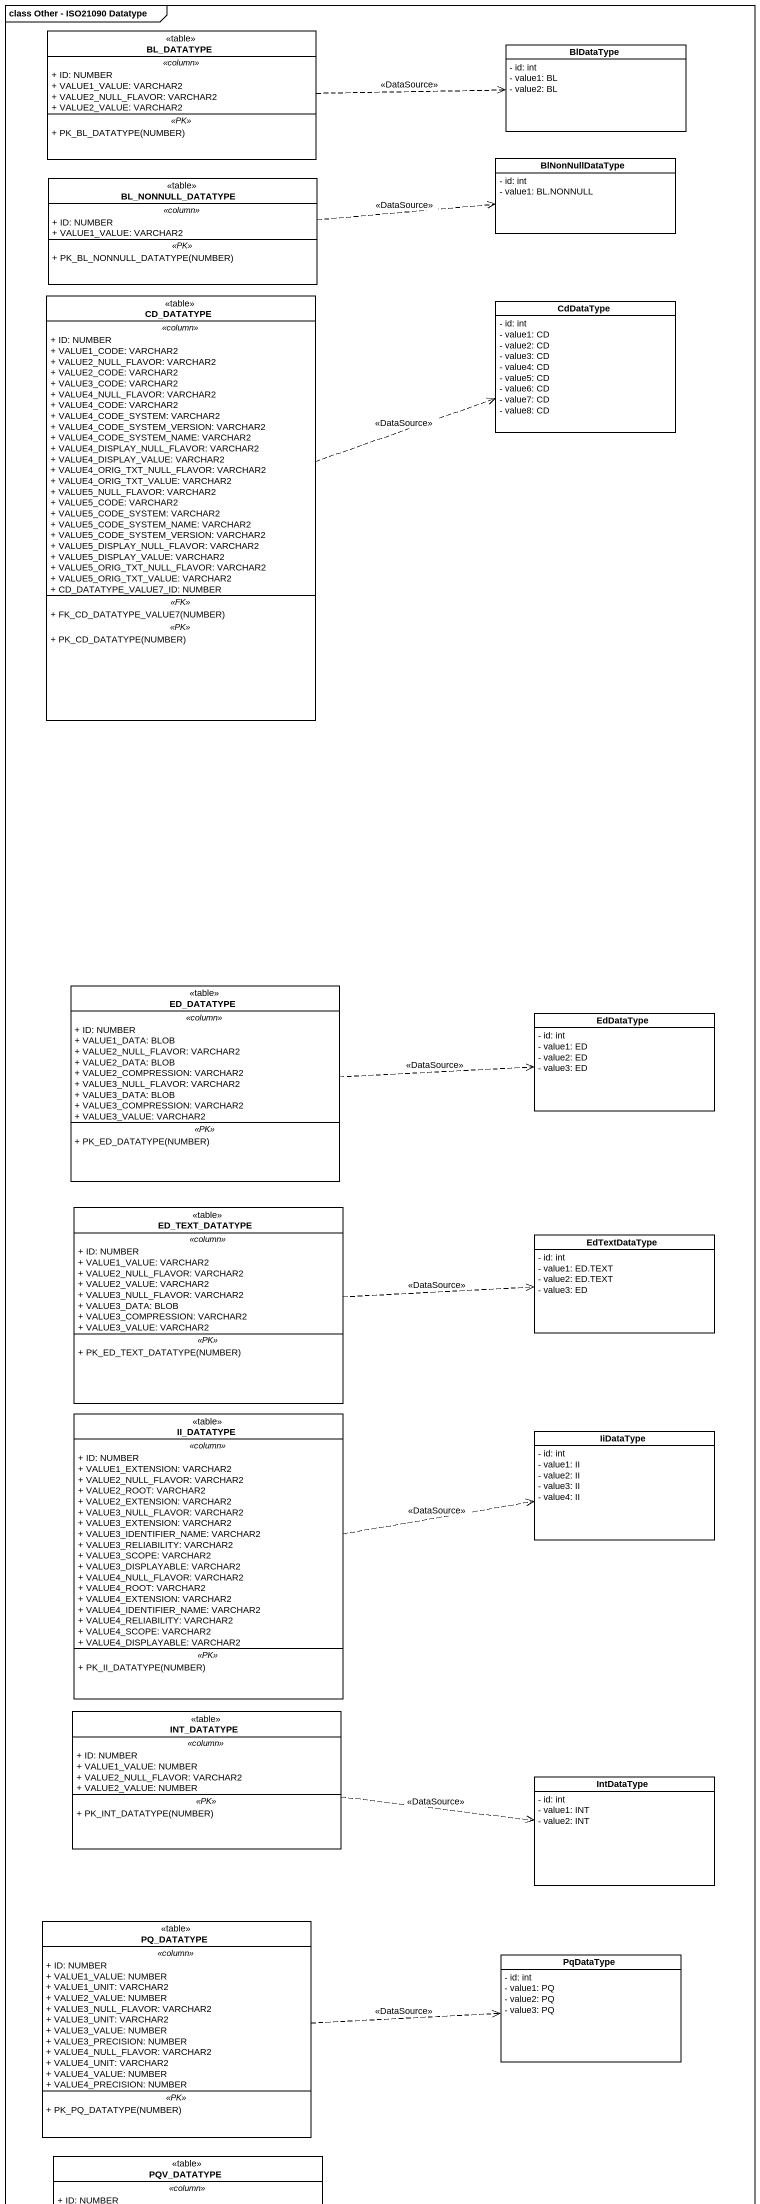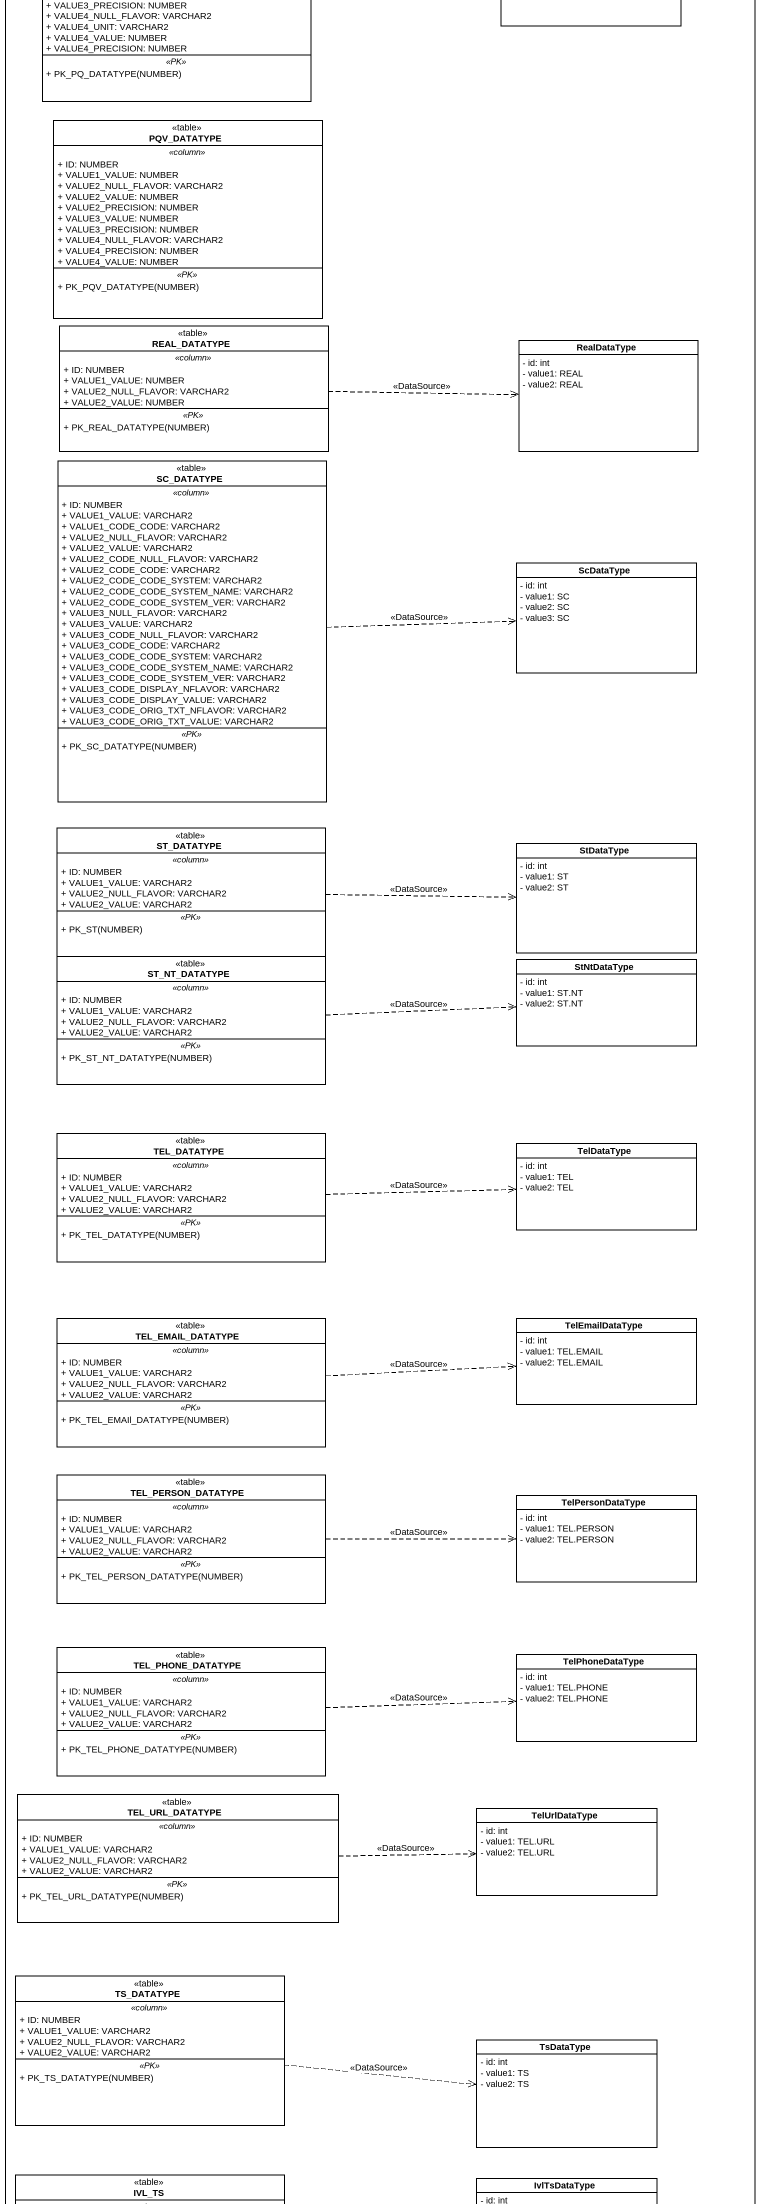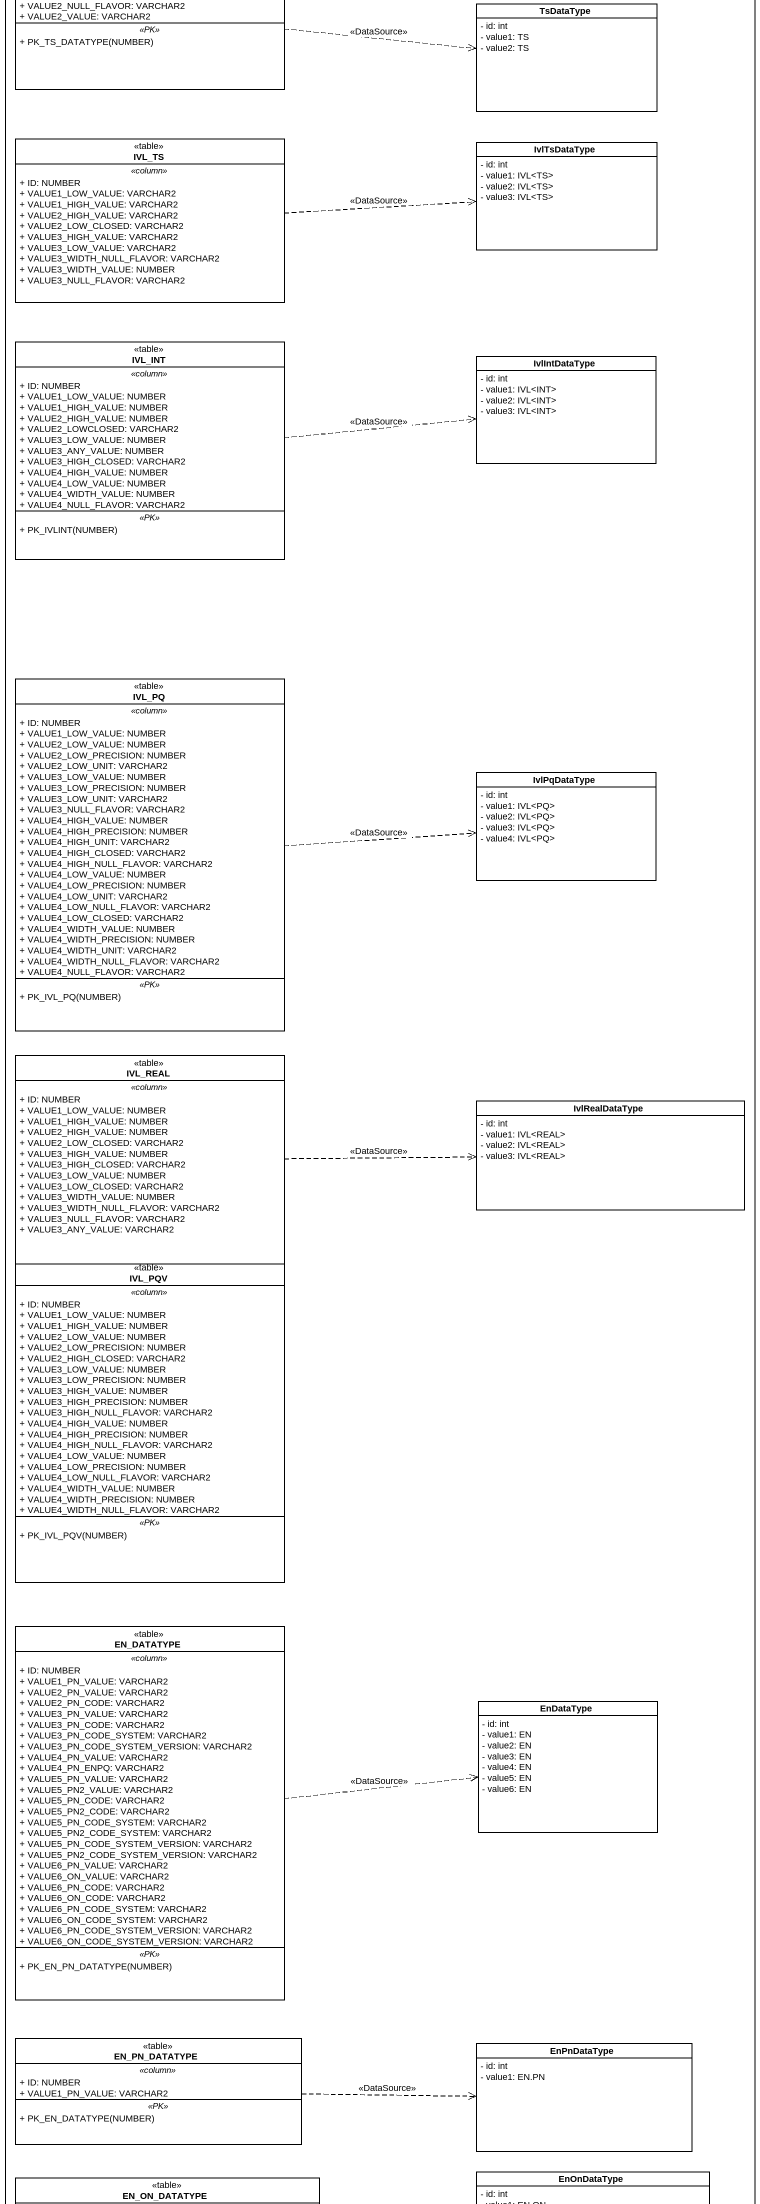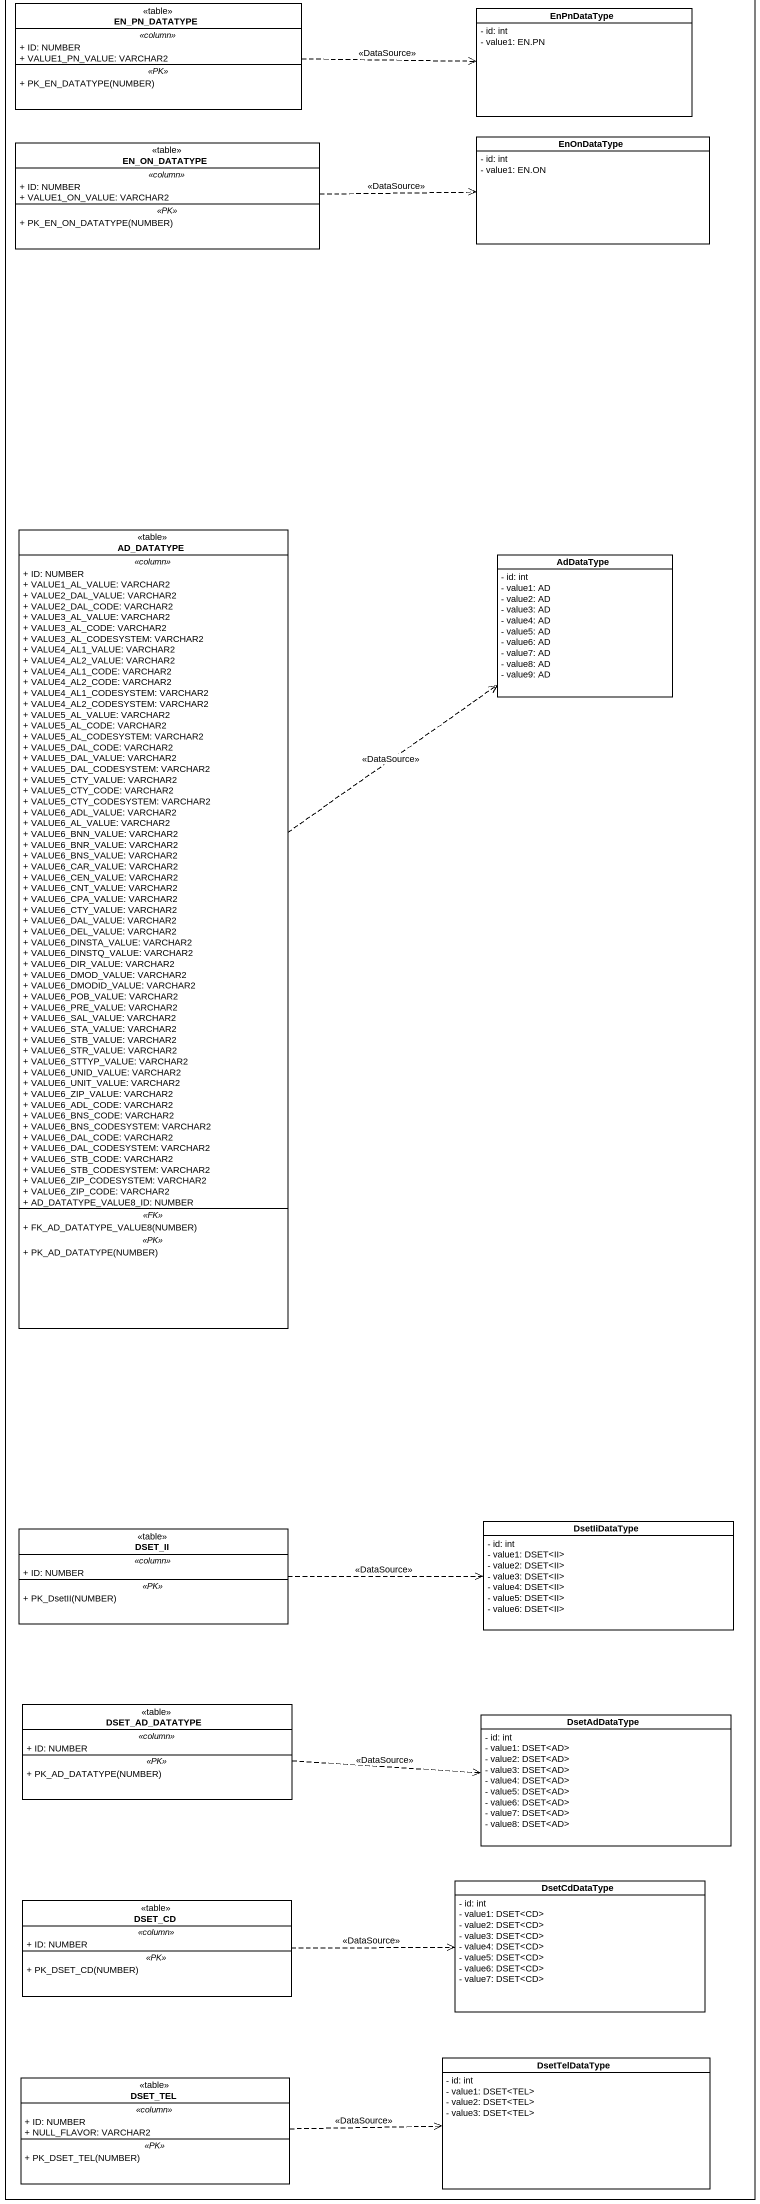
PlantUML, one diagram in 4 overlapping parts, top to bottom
@startuml
mainframe class Other - ISO21090 Datatype
hide circle
hide empty members
skinparam classAttributeIconSize 0
class BL_DATATYPE <<table>> {
  .. <<column>> ..
  + ID: NUMBER
  + VALUE1_VALUE: VARCHAR2
  + VALUE2_NULL_FLAVOR: VARCHAR2
  + VALUE2_VALUE: VARCHAR2
  .. <<PK>> ..
  + PK_BL_DATATYPE(NUMBER)
}
class BlDataType {
  - id: int
  - value1: BL
  - value2: BL
}
class BlNonNullDataType {
  - id: int
  - value1: BL.NONNULL
}
class BL_NONNULL_DATATYPE <<table>> {
  .. <<column>> ..
  + ID: NUMBER
  + VALUE1_VALUE: VARCHAR2
  .. <<PK>> ..
  + PK_BL_NONNULL_DATATYPE(NUMBER)
}
class CD_DATATYPE <<table>> {
  .. <<column>> ..
  + ID: NUMBER
  + VALUE1_CODE: VARCHAR2
  + VALUE2_NULL_FLAVOR: VARCHAR2
  + VALUE2_CODE: VARCHAR2
  + VALUE3_CODE: VARCHAR2
  + VALUE4_NULL_FLAVOR: VARCHAR2
  + VALUE4_CODE: VARCHAR2
  + VALUE4_CODE_SYSTEM: VARCHAR2
  + VALUE4_CODE_SYSTEM_VERSION: VARCHAR2
  + VALUE4_CODE_SYSTEM_NAME: VARCHAR2
  + VALUE4_DISPLAY_NULL_FLAVOR: VARCHAR2
  + VALUE4_DISPLAY_VALUE: VARCHAR2
  + VALUE4_ORIG_TXT_NULL_FLAVOR: VARCHAR2
  + VALUE4_ORIG_TXT_VALUE: VARCHAR2
  + VALUE5_NULL_FLAVOR: VARCHAR2
  + VALUE5_CODE: VARCHAR2
  + VALUE5_CODE_SYSTEM: VARCHAR2
  + VALUE5_CODE_SYSTEM_NAME: VARCHAR2
  + VALUE5_CODE_SYSTEM_VERSION: VARCHAR2
  + VALUE5_DISPLAY_NULL_FLAVOR: VARCHAR2
  + VALUE5_DISPLAY_VALUE: VARCHAR2
  + VALUE5_ORIG_TXT_NULL_FLAVOR: VARCHAR2
  + VALUE5_ORIG_TXT_VALUE: VARCHAR2
  + CD_DATATYPE_VALUE7_ID: NUMBER
  .. <<FK>> ..
  + FK_CD_DATATYPE_VALUE7(NUMBER)
  .. <<PK>> ..
  + PK_CD_DATATYPE(NUMBER)
}
class CdDataType {
  - id: int
  - value1: CD
  - value2: CD
  - value3: CD
  - value4: CD
  - value5: CD
  - value6: CD
  - value7: CD
  - value8: CD
}
class ED_DATATYPE <<table>> {
  .. <<column>> ..
  + ID: NUMBER
  + VALUE1_DATA: BLOB
  + VALUE2_NULL_FLAVOR: VARCHAR2
  + VALUE2_DATA: BLOB
  + VALUE2_COMPRESSION: VARCHAR2
  + VALUE3_NULL_FLAVOR: VARCHAR2
  + VALUE3_DATA: BLOB
  + VALUE3_COMPRESSION: VARCHAR2
  + VALUE3_VALUE: VARCHAR2
  .. <<PK>> ..
  + PK_ED_DATATYPE(NUMBER)
}
class EdDataType {
  - id: int
  - value1: ED
  - value2: ED
  - value3: ED
}
class ED_TEXT_DATATYPE <<table>> {
  .. <<column>> ..
  + ID: NUMBER
  + VALUE1_VALUE: VARCHAR2
  + VALUE2_NULL_FLAVOR: VARCHAR2
  + VALUE2_VALUE: VARCHAR2
  + VALUE3_NULL_FLAVOR: VARCHAR2
  + VALUE3_DATA: BLOB
  + VALUE3_COMPRESSION: VARCHAR2
  + VALUE3_VALUE: VARCHAR2
  .. <<PK>> ..
  + PK_ED_TEXT_DATATYPE(NUMBER)
}
class EdTextDataType {
  - id: int
  - value1: ED.TEXT
  - value2: ED.TEXT
  - value3: ED
}
class II_DATATYPE <<table>> {
  .. <<column>> ..
  + ID: NUMBER
  + VALUE1_EXTENSION: VARCHAR2
  + VALUE2_NULL_FLAVOR: VARCHAR2
  + VALUE2_ROOT: VARCHAR2
  + VALUE2_EXTENSION: VARCHAR2
  + VALUE3_NULL_FLAVOR: VARCHAR2
  + VALUE3_EXTENSION: VARCHAR2
  + VALUE3_IDENTIFIER_NAME: VARCHAR2
  + VALUE3_RELIABILITY: VARCHAR2
  + VALUE3_SCOPE: VARCHAR2
  + VALUE3_DISPLAYABLE: VARCHAR2
  + VALUE4_NULL_FLAVOR: VARCHAR2
  + VALUE4_ROOT: VARCHAR2
  + VALUE4_EXTENSION: VARCHAR2
  + VALUE4_IDENTIFIER_NAME: VARCHAR2
  + VALUE4_RELIABILITY: VARCHAR2
  + VALUE4_SCOPE: VARCHAR2
  + VALUE4_DISPLAYABLE: VARCHAR2
  .. <<PK>> ..
  + PK_II_DATATYPE(NUMBER)
}
class IiDataType {
  - id: int
  - value1: II
  - value2: II
  - value3: II
  - value4: II
}
class INT_DATATYPE <<table>> {
  .. <<column>> ..
  + ID: NUMBER
  + VALUE1_VALUE: NUMBER
  + VALUE2_NULL_FLAVOR: VARCHAR2
  + VALUE2_VALUE: NUMBER
  .. <<PK>> ..
  + PK_INT_DATATYPE(NUMBER)
}
class IntDataType {
  - id: int
  - value1: INT
  - value2: INT
}
class PQ_DATATYPE <<table>> {
  .. <<column>> ..
  + ID: NUMBER
  + VALUE1_VALUE: NUMBER
  + VALUE1_UNIT: VARCHAR2
  + VALUE2_VALUE: NUMBER
  + VALUE3_NULL_FLAVOR: VARCHAR2
  + VALUE3_UNIT: VARCHAR2
  + VALUE3_VALUE: NUMBER
  + VALUE3_PRECISION: NUMBER
  + VALUE4_NULL_FLAVOR: VARCHAR2
  + VALUE4_UNIT: VARCHAR2
  + VALUE4_VALUE: NUMBER
  + VALUE4_PRECISION: NUMBER
  .. <<PK>> ..
  + PK_PQ_DATATYPE(NUMBER)
}
class PqDataType {
  - id: int
  - value1: PQ
  - value2: PQ
  - value3: PQ
}
class PQV_DATATYPE <<table>> {
  .. <<column>> ..
  + ID: NUMBER
  + VALUE1_VALUE: NUMBER
  + VALUE2_NULL_FLAVOR: VARCHAR2
  + VALUE2_VALUE: NUMBER
  + VALUE2_PRECISION: NUMBER
  + VALUE3_VALUE: NUMBER
  + VALUE3_PRECISION: NUMBER
  + VALUE4_NULL_FLAVOR: VARCHAR2
  + VALUE4_PRECISION: NUMBER
  + VALUE4_VALUE: NUMBER
  .. <<PK>> ..
  + PK_PQV_DATATYPE(NUMBER)
}
class REAL_DATATYPE <<table>> {
  .. <<column>> ..
  + ID: NUMBER
  + VALUE1_VALUE: NUMBER
  + VALUE2_NULL_FLAVOR: VARCHAR2
  + VALUE2_VALUE: NUMBER
  .. <<PK>> ..
  + PK_REAL_DATATYPE(NUMBER)
}
class RealDataType {
  - id: int
  - value1: REAL
  - value2: REAL
}
class SC_DATATYPE <<table>> {
  .. <<column>> ..
  + ID: NUMBER
  + VALUE1_VALUE: VARCHAR2
  + VALUE1_CODE_CODE: VARCHAR2
  + VALUE2_NULL_FLAVOR: VARCHAR2
  + VALUE2_VALUE: VARCHAR2
  + VALUE2_CODE_NULL_FLAVOR: VARCHAR2
  + VALUE2_CODE_CODE: VARCHAR2
  + VALUE2_CODE_CODE_SYSTEM: VARCHAR2
  + VALUE2_CODE_CODE_SYSTEM_NAME: VARCHAR2
  + VALUE2_CODE_CODE_SYSTEM_VER: VARCHAR2
  + VALUE3_NULL_FLAVOR: VARCHAR2
  + VALUE3_VALUE: VARCHAR2
  + VALUE3_CODE_NULL_FLAVOR: VARCHAR2
  + VALUE3_CODE_CODE: VARCHAR2
  + VALUE3_CODE_CODE_SYSTEM: VARCHAR2
  + VALUE3_CODE_CODE_SYSTEM_NAME: VARCHAR2
  + VALUE3_CODE_CODE_SYSTEM_VER: VARCHAR2
  + VALUE3_CODE_DISPLAY_NFLAVOR: VARCHAR2
  + VALUE3_CODE_DISPLAY_VALUE: VARCHAR2
  + VALUE3_CODE_ORIG_TXT_NFLAVOR: VARCHAR2
  + VALUE3_CODE_ORIG_TXT_VALUE: VARCHAR2
  .. <<PK>> ..
  + PK_SC_DATATYPE(NUMBER)
}
class ScDataType {
  - id: int
  - value1: SC
  - value2: SC
  - value3: SC
}
class ST_DATATYPE <<table>> {
  .. <<column>> ..
  + ID: NUMBER
  + VALUE1_VALUE: VARCHAR2
  + VALUE2_NULL_FLAVOR: VARCHAR2
  + VALUE2_VALUE: VARCHAR2
  .. <<PK>> ..
  + PK_ST(NUMBER)
}
class StDataType {
  - id: int
  - value1: ST
  - value2: ST
}
class ST_NT_DATATYPE <<table>> {
  .. <<column>> ..
  + ID: NUMBER
  + VALUE1_VALUE: VARCHAR2
  + VALUE2_NULL_FLAVOR: VARCHAR2
  + VALUE2_VALUE: VARCHAR2
  .. <<PK>> ..
  + PK_ST_NT_DATATYPE(NUMBER)
}
class StNtDataType {
  - id: int
  - value1: ST.NT
  - value2: ST.NT
}
class TEL_DATATYPE <<table>> {
  .. <<column>> ..
  + ID: NUMBER
  + VALUE1_VALUE: VARCHAR2
  + VALUE2_NULL_FLAVOR: VARCHAR2
  + VALUE2_VALUE: VARCHAR2
  .. <<PK>> ..
  + PK_TEL_DATATYPE(NUMBER)
}
class TelDataType {
  - id: int
  - value1: TEL
  - value2: TEL
}
class TEL_EMAIL_DATATYPE <<table>> {
  .. <<column>> ..
  + ID: NUMBER
  + VALUE1_VALUE: VARCHAR2
  + VALUE2_NULL_FLAVOR: VARCHAR2
  + VALUE2_VALUE: VARCHAR2
  .. <<PK>> ..
  + PK_TEL_EMAIl_DATATYPE(NUMBER)
}
class TelEmailDataType {
  - id: int
  - value1: TEL.EMAIL
  - value2: TEL.EMAIL
}
class TEL_PERSON_DATATYPE <<table>> {
  .. <<column>> ..
  + ID: NUMBER
  + VALUE1_VALUE: VARCHAR2
  + VALUE2_NULL_FLAVOR: VARCHAR2
  + VALUE2_VALUE: VARCHAR2
  .. <<PK>> ..
  + PK_TEL_PERSON_DATATYPE(NUMBER)
}
class TelPersonDataType {
  - id: int
  - value1: TEL.PERSON
  - value2: TEL.PERSON
}
class TEL_PHONE_DATATYPE <<table>> {
  .. <<column>> ..
  + ID: NUMBER
  + VALUE1_VALUE: VARCHAR2
  + VALUE2_NULL_FLAVOR: VARCHAR2
  + VALUE2_VALUE: VARCHAR2
  .. <<PK>> ..
  + PK_TEL_PHONE_DATATYPE(NUMBER)
}
class TelPhoneDataType {
  - id: int
  - value1: TEL.PHONE
  - value2: TEL.PHONE
}
class TEL_URL_DATATYPE <<table>> {
  .. <<column>> ..
  + ID: NUMBER
  + VALUE1_VALUE: VARCHAR2
  + VALUE2_NULL_FLAVOR: VARCHAR2
  + VALUE2_VALUE: VARCHAR2
  .. <<PK>> ..
  + PK_TEL_URL_DATATYPE(NUMBER)
}
class TelUrlDataType {
  - id: int
  - value1: TEL.URL
  - value2: TEL.URL
}
class TS_DATATYPE <<table>> {
  .. <<column>> ..
  + ID: NUMBER
  + VALUE1_VALUE: VARCHAR2
  + VALUE2_NULL_FLAVOR: VARCHAR2
  + VALUE2_VALUE: VARCHAR2
  .. <<PK>> ..
  + PK_TS_DATATYPE(NUMBER)
}
class TsDataType {
  - id: int
  - value1: TS
  - value2: TS
}
class IVL_TS <<table>> {
  .. <<column>> ..
  + ID: NUMBER
  + VALUE1_LOW_VALUE: VARCHAR2
  + VALUE1_HIGH_VALUE: VARCHAR2
  + VALUE2_HIGH_VALUE: VARCHAR2
  + VALUE2_LOW_CLOSED: VARCHAR2
  + VALUE3_HIGH_VALUE: VARCHAR2
  + VALUE3_LOW_VALUE: VARCHAR2
  + VALUE3_WIDTH_NULL_FLAVOR: VARCHAR2
  + VALUE3_WIDTH_VALUE: NUMBER
  + VALUE3_NULL_FLAVOR: VARCHAR2
}
class IvlTsDataType {
  - id: int
  - value1: IVL<TS>
  - value2: IVL<TS>
  - value3: IVL<TS>
}
class IVL_INT <<table>> {
  .. <<column>> ..
  + ID: NUMBER
  + VALUE1_LOW_VALUE: NUMBER
  + VALUE1_HIGH_VALUE: NUMBER
  + VALUE2_HIGH_VALUE: NUMBER
  + VALUE2_LOWCLOSED: VARCHAR2
  + VALUE3_LOW_VALUE: NUMBER
  + VALUE3_ANY_VALUE: NUMBER
  + VALUE3_HIGH_CLOSED: VARCHAR2
  + VALUE4_HIGH_VALUE: NUMBER
  + VALUE4_LOW_VALUE: NUMBER
  + VALUE4_WIDTH_VALUE: NUMBER
  + VALUE4_NULL_FLAVOR: VARCHAR2
  .. <<PK>> ..
  + PK_IVLINT(NUMBER)
}
class IvlIntDataType {
  - id: int
  - value1: IVL<INT>
  - value2: IVL<INT>
  - value3: IVL<INT>
}
class IVL_PQ <<table>> {
  .. <<column>> ..
  + ID: NUMBER
  + VALUE1_LOW_VALUE: NUMBER
  + VALUE2_LOW_VALUE: NUMBER
  + VALUE2_LOW_PRECISION: NUMBER
  + VALUE2_LOW_UNIT: VARCHAR2
  + VALUE3_LOW_VALUE: NUMBER
  + VALUE3_LOW_PRECISION: NUMBER
  + VALUE3_LOW_UNIT: VARCHAR2
  + VALUE3_NULL_FLAVOR: VARCHAR2
  + VALUE4_HIGH_VALUE: NUMBER
  + VALUE4_HIGH_PRECISION: NUMBER
  + VALUE4_HIGH_UNIT: VARCHAR2
  + VALUE4_HIGH_CLOSED: VARCHAR2
  + VALUE4_HIGH_NULL_FLAVOR: VARCHAR2
  + VALUE4_LOW_VALUE: NUMBER
  + VALUE4_LOW_PRECISION: NUMBER
  + VALUE4_LOW_UNIT: VARCHAR2
  + VALUE4_LOW_NULL_FLAVOR: VARCHAR2
  + VALUE4_LOW_CLOSED: VARCHAR2
  + VALUE4_WIDTH_VALUE: NUMBER
  + VALUE4_WIDTH_PRECISION: NUMBER
  + VALUE4_WIDTH_UNIT: VARCHAR2
  + VALUE4_WIDTH_NULL_FLAVOR: VARCHAR2
  + VALUE4_NULL_FLAVOR: VARCHAR2
  .. <<PK>> ..
  + PK_IVL_PQ(NUMBER)
}
class IvlPqDataType {
  - id: int
  - value1: IVL<PQ>
  - value2: IVL<PQ>
  - value3: IVL<PQ>
  - value4: IVL<PQ>
}
class IVL_REAL <<table>> {
  .. <<column>> ..
  + ID: NUMBER
  + VALUE1_LOW_VALUE: NUMBER
  + VALUE1_HIGH_VALUE: NUMBER
  + VALUE2_HIGH_VALUE: NUMBER
  + VALUE2_LOW_CLOSED: VARCHAR2
  + VALUE3_HIGH_VALUE: NUMBER
  + VALUE3_HIGH_CLOSED: VARCHAR2
  + VALUE3_LOW_VALUE: NUMBER
  + VALUE3_LOW_CLOSED: VARCHAR2
  + VALUE3_WIDTH_VALUE: NUMBER
  + VALUE3_WIDTH_NULL_FLAVOR: VARCHAR2
  + VALUE3_NULL_FLAVOR: VARCHAR2
  + VALUE3_ANY_VALUE: VARCHAR2
}
class IvlRealDataType {
  - id: int
  - value1: IVL<REAL>
  - value2: IVL<REAL>
  - value3: IVL<REAL>
}
class IVL_PQV <<table>> {
  .. <<column>> ..
  + ID: NUMBER
  + VALUE1_LOW_VALUE: NUMBER
  + VALUE1_HIGH_VALUE: NUMBER
  + VALUE2_LOW_VALUE: NUMBER
  + VALUE2_LOW_PRECISION: NUMBER
  + VALUE2_HIGH_CLOSED: VARCHAR2
  + VALUE3_LOW_VALUE: NUMBER
  + VALUE3_LOW_PRECISION: NUMBER
  + VALUE3_HIGH_VALUE: NUMBER
  + VALUE3_HIGH_PRECISION: NUMBER
  + VALUE3_HIGH_NULL_FLAVOR: VARCHAR2
  + VALUE4_HIGH_VALUE: NUMBER
  + VALUE4_HIGH_PRECISION: NUMBER
  + VALUE4_HIGH_NULL_FLAVOR: VARCHAR2
  + VALUE4_LOW_VALUE: NUMBER
  + VALUE4_LOW_PRECISION: NUMBER
  + VALUE4_LOW_NULL_FLAVOR: VARCHAR2
  + VALUE4_WIDTH_VALUE: NUMBER
  + VALUE4_WIDTH_PRECISION: NUMBER
  + VALUE4_WIDTH_NULL_FLAVOR: VARCHAR2
  .. <<PK>> ..
  + PK_IVL_PQV(NUMBER)
}
class EN_DATATYPE <<table>> {
  .. <<column>> ..
  + ID: NUMBER
  + VALUE1_PN_VALUE: VARCHAR2
  + VALUE2_PN_VALUE: VARCHAR2
  + VALUE2_PN_CODE: VARCHAR2
  + VALUE3_PN_VALUE: VARCHAR2
  + VALUE3_PN_CODE: VARCHAR2
  + VALUE3_PN_CODE_SYSTEM: VARCHAR2
  + VALUE3_PN_CODE_SYSTEM_VERSION: VARCHAR2
  + VALUE4_PN_VALUE: VARCHAR2
  + VALUE4_PN_ENPQ: VARCHAR2
  + VALUE5_PN_VALUE: VARCHAR2
  + VALUE5_PN2_VALUE: VARCHAR2
  + VALUE5_PN_CODE: VARCHAR2
  + VALUE5_PN2_CODE: VARCHAR2
  + VALUE5_PN_CODE_SYSTEM: VARCHAR2
  + VALUE5_PN2_CODE_SYSTEM: VARCHAR2
  + VALUE5_PN_CODE_SYSTEM_VERSION: VARCHAR2
  + VALUE5_PN2_CODE_SYSTEM_VERSION: VARCHAR2
  + VALUE6_PN_VALUE: VARCHAR2
  + VALUE6_ON_VALUE: VARCHAR2
  + VALUE6_PN_CODE: VARCHAR2
  + VALUE6_ON_CODE: VARCHAR2
  + VALUE6_PN_CODE_SYSTEM: VARCHAR2
  + VALUE6_ON_CODE_SYSTEM: VARCHAR2
  + VALUE6_PN_CODE_SYSTEM_VERSION: VARCHAR2
  + VALUE6_ON_CODE_SYSTEM_VERSION: VARCHAR2
  .. <<PK>> ..
  + PK_EN_PN_DATATYPE(NUMBER)
}
class EnDataType {
  - id: int
  - value1: EN
  - value2: EN
  - value3: EN
  - value4: EN
  - value5: EN
  - value6: EN
}
class EN_PN_DATATYPE <<table>> {
  .. <<column>> ..
  + ID: NUMBER
  + VALUE1_PN_VALUE: VARCHAR2
  .. <<PK>> ..
  + PK_EN_DATATYPE(NUMBER)
}
class EnPnDataType {
  - id: int
  - value1: EN.PN
}
class EN_ON_DATATYPE <<table>> {
  .. <<column>> ..
  + ID: NUMBER
  + VALUE1_ON_VALUE: VARCHAR2
  .. <<PK>> ..
  + PK_EN_ON_DATATYPE(NUMBER)
}
class EnOnDataType {
  - id: int
  - value1: EN.ON
}
class AD_DATATYPE <<table>> {
  .. <<column>> ..
  + ID: NUMBER
  + VALUE1_AL_VALUE: VARCHAR2
  + VALUE2_DAL_VALUE: VARCHAR2
  + VALUE2_DAL_CODE: VARCHAR2
  + VALUE3_AL_VALUE: VARCHAR2
  + VALUE3_AL_CODE: VARCHAR2
  + VALUE3_AL_CODESYSTEM: VARCHAR2
  + VALUE4_AL1_VALUE: VARCHAR2
  + VALUE4_AL2_VALUE: VARCHAR2
  + VALUE4_AL1_CODE: VARCHAR2
  + VALUE4_AL2_CODE: VARCHAR2
  + VALUE4_AL1_CODESYSTEM: VARCHAR2
  + VALUE4_AL2_CODESYSTEM: VARCHAR2
  + VALUE5_AL_VALUE: VARCHAR2
  + VALUE5_AL_CODE: VARCHAR2
  + VALUE5_AL_CODESYSTEM: VARCHAR2
  + VALUE5_DAL_CODE: VARCHAR2
  + VALUE5_DAL_VALUE: VARCHAR2
  + VALUE5_DAL_CODESYSTEM: VARCHAR2
  + VALUE5_CTY_VALUE: VARCHAR2
  + VALUE5_CTY_CODE: VARCHAR2
  + VALUE5_CTY_CODESYSTEM: VARCHAR2
  + VALUE6_ADL_VALUE: VARCHAR2
  + VALUE6_AL_VALUE: VARCHAR2
  + VALUE6_BNN_VALUE: VARCHAR2
  + VALUE6_BNR_VALUE: VARCHAR2
  + VALUE6_BNS_VALUE: VARCHAR2
  + VALUE6_CAR_VALUE: VARCHAR2
  + VALUE6_CEN_VALUE: VARCHAR2
  + VALUE6_CNT_VALUE: VARCHAR2
  + VALUE6_CPA_VALUE: VARCHAR2
  + VALUE6_CTY_VALUE: VARCHAR2
  + VALUE6_DAL_VALUE: VARCHAR2
  + VALUE6_DEL_VALUE: VARCHAR2
  + VALUE6_DINSTA_VALUE: VARCHAR2
  + VALUE6_DINSTQ_VALUE: VARCHAR2
  + VALUE6_DIR_VALUE: VARCHAR2
  + VALUE6_DMOD_VALUE: VARCHAR2
  + VALUE6_DMODID_VALUE: VARCHAR2
  + VALUE6_POB_VALUE: VARCHAR2
  + VALUE6_PRE_VALUE: VARCHAR2
  + VALUE6_SAL_VALUE: VARCHAR2
  + VALUE6_STA_VALUE: VARCHAR2
  + VALUE6_STB_VALUE: VARCHAR2
  + VALUE6_STR_VALUE: VARCHAR2
  + VALUE6_STTYP_VALUE: VARCHAR2
  + VALUE6_UNID_VALUE: VARCHAR2
  + VALUE6_UNIT_VALUE: VARCHAR2
  + VALUE6_ZIP_VALUE: VARCHAR2
  + VALUE6_ADL_CODE: VARCHAR2
  + VALUE6_BNS_CODE: VARCHAR2
  + VALUE6_BNS_CODESYSTEM: VARCHAR2
  + VALUE6_DAL_CODE: VARCHAR2
  + VALUE6_DAL_CODESYSTEM: VARCHAR2
  + VALUE6_STB_CODE: VARCHAR2
  + VALUE6_STB_CODESYSTEM: VARCHAR2
  + VALUE6_ZIP_CODESYSTEM: VARCHAR2
  + VALUE6_ZIP_CODE: VARCHAR2
  + AD_DATATYPE_VALUE8_ID: NUMBER
  .. <<FK>> ..
  + FK_AD_DATATYPE_VALUE8(NUMBER)
  .. <<PK>> ..
  + PK_AD_DATATYPE(NUMBER)
}
class AdDataType {
  - id: int
  - value1: AD
  - value2: AD
  - value3: AD
  - value4: AD
  - value5: AD
  - value6: AD
  - value7: AD
  - value8: AD
  - value9: AD
}
class DsetIiDataType {
  - id: int
  - value1: DSET<II>
  - value2: DSET<II>
  - value3: DSET<II>
  - value4: DSET<II>
  - value5: DSET<II>
  - value6: DSET<II>
}
class DSET_II <<table>> {
  .. <<column>> ..
  + ID: NUMBER
  .. <<PK>> ..
  + PK_DsetII(NUMBER)
}
class DSET_AD_DATATYPE <<table>> {
  .. <<column>> ..
  + ID: NUMBER
  .. <<PK>> ..
  + PK_AD_DATATYPE(NUMBER)
}
class DsetAdDataType {
  - id: int
  - value1: DSET<AD>
  - value2: DSET<AD>
  - value3: DSET<AD>
  - value4: DSET<AD>
  - value5: DSET<AD>
  - value6: DSET<AD>
  - value7: DSET<AD>
  - value8: DSET<AD>
}
class DSET_CD <<table>> {
  .. <<column>> ..
  + ID: NUMBER
  .. <<PK>> ..
  + PK_DSET_CD(NUMBER)
}
class DsetCdDataType {
  - id: int
  - value1: DSET<CD>
  - value2: DSET<CD>
  - value3: DSET<CD>
  - value4: DSET<CD>
  - value5: DSET<CD>
  - value6: DSET<CD>
  - value7: DSET<CD>
}
class DsetTelDataType {
  - id: int
  - value1: DSET<TEL>
  - value2: DSET<TEL>
  - value3: DSET<TEL>
}
class DSET_TEL <<table>> {
  .. <<column>> ..
  + ID: NUMBER
  + NULL_FLAVOR: VARCHAR2
  .. <<PK>> ..
  + PK_DSET_TEL(NUMBER)
}
BL_DATATYPE .right.> BlDataType : <<DataSource>>
BL_NONNULL_DATATYPE .right.> BlNonNullDataType : <<DataSource>>
CD_DATATYPE .right.> CdDataType : <<DataSource>>
ED_DATATYPE .right.> EdDataType : <<DataSource>>
ED_TEXT_DATATYPE .right.> EdTextDataType : <<DataSource>>
II_DATATYPE .right.> IiDataType : <<DataSource>>
INT_DATATYPE .right.> IntDataType : <<DataSource>>
PQ_DATATYPE .right.> PqDataType : <<DataSource>>
REAL_DATATYPE .right.> RealDataType : <<DataSource>>
SC_DATATYPE .right.> ScDataType : <<DataSource>>
ST_DATATYPE .right.> StDataType : <<DataSource>>
ST_NT_DATATYPE .right.> StNtDataType : <<DataSource>>
TEL_DATATYPE .right.> TelDataType : <<DataSource>>
TEL_EMAIL_DATATYPE .right.> TelEmailDataType : <<DataSource>>
TEL_PERSON_DATATYPE .right.> TelPersonDataType : <<DataSource>>
TEL_PHONE_DATATYPE .right.> TelPhoneDataType : <<DataSource>>
TEL_URL_DATATYPE .right.> TelUrlDataType : <<DataSource>>
TS_DATATYPE .right.> TsDataType : <<DataSource>>
IVL_TS .right.> IvlTsDataType : <<DataSource>>
IVL_INT .right.> IvlIntDataType : <<DataSource>>
IVL_PQ .right.> IvlPqDataType : <<DataSource>>
IVL_REAL .right.> IvlRealDataType : <<DataSource>>
EN_DATATYPE .right.> EnDataType : <<DataSource>>
EN_PN_DATATYPE .right.> EnPnDataType : <<DataSource>>
EN_ON_DATATYPE .right.> EnOnDataType : <<DataSource>>
AD_DATATYPE .up.> AdDataType : <<DataSource>>
DSET_II .right.> DsetIiDataType : <<DataSource>>
DSET_AD_DATATYPE .right.> DsetAdDataType : <<DataSource>>
DSET_CD .right.> DsetCdDataType : <<DataSource>>
DSET_TEL .right.> DsetTelDataType : <<DataSource>>
@enduml
